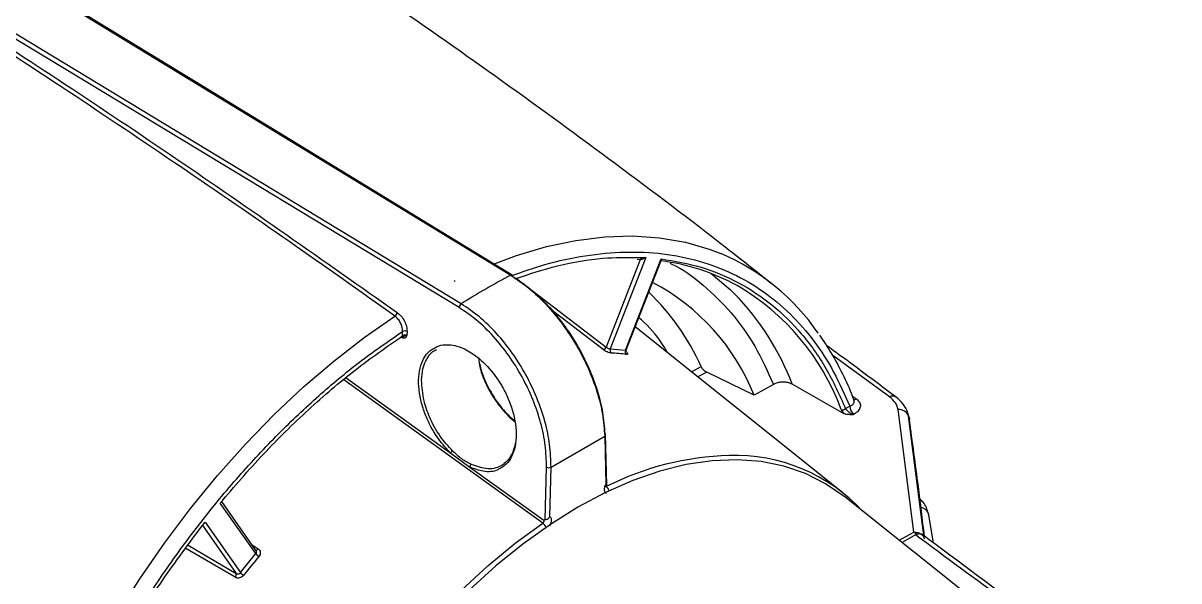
# Model space of a CAD drawing. Extents: x 17.1 to 113.1, y 3.8 to 84.5.
# Drawn here: x 83.76 to 89.18, y 9.67 to 12.28 of the extents above; entities that cross this region are included whole.
import ezdxf

# ---------------------------------------------------------------- set-up
doc = ezdxf.new("R2010")
doc.units = 0
doc.header["$MEASUREMENT"] = 0
doc.layers.add('OBJECT', color=7, linetype='CONTINUOUS')

msp = doc.modelspace()

# ---------------------------------------------------------------- linework, layer by layer
at = {"layer": 'OBJECT'}
for p, q in [((83.0518, 12.926), (86.0463, 11.1004)), ((85.814, 10.9663), (82.8085, 12.7855)), ((85.8037, 10.9487), (82.7981, 12.768)), ((86.6538, 11.1766), (86.4937, 10.7641)), ((86.6787, 11.1838), (86.5123, 10.7548)), ((86.5838, 10.7485), (86.7502, 11.1774)), ((86.5859, 10.7457), (86.7504, 11.1699)), ((86.638, 11.1749), (86.6613, 11.1748)), ((86.6465, 11.1831), (86.6787, 11.1838)), ((85.7802, 11.075), (85.7852, 11.0715)), ((86.0463, 11.1004), (86.0561, 11.0944)), ((86.0736, 11.0858), (86.4937, 10.7641)), ((86.4786, 10.7519), (86.2276, 10.9441)), ((85.5383, 10.8158), (85.5387, 10.837)), ((85.5599, 10.8367), (85.5595, 10.8182)), ((87.6027, 10.0815), (86.6294, 10.858)), ((86.5123, 10.7548), (86.5838, 10.7485)), ((86.8935, 10.6473), (86.938, 10.6721)), ((87.8213, 10.5306), (87.5551, 10.7244)), ((85.274, 10.6198), (85.7644, 10.2664)), ((86.9645, 10.6467), (86.9232, 10.6236)), ((87.1866, 10.5382), (86.9645, 10.6467)), ((86.1964, 9.9388), (85.2635, 10.611)), ((87.2773, 10.5887), (87.1866, 10.5382)), ((87.6061, 10.4527), (87.3648, 10.5895)), ((87.647, 10.5345), (87.6662, 10.5205)), ((87.6151, 10.4755), (87.6345, 10.4863)), ((87.9349, 9.8971), (87.8612, 10.4707)), ((87.9048, 10.4556), (87.9022, 10.4621)), ((87.9108, 10.4403), (87.9048, 10.4556)), ((87.908, 10.4502), (87.906, 10.456)), ((86.0393, 10.4369), (86.0671, 10.4169)), ((86.0481, 10.4302), (86.0402, 10.4359)), ((86.0432, 10.4324), (86.0653, 10.4145)), ((86.0662, 10.4172), (86.0481, 10.4302)), ((87.655, 10.4495), (87.6486, 10.4459)), ((87.911, 10.4389), (87.9082, 10.4526)), ((87.9838, 9.8689), (87.9108, 10.4403)), ((87.9857, 9.8646), (87.9126, 10.4349)), ((86.4961, 10.1181), (86.4908, 10.3523)), ((86.2347, 10.2006), (86.4864, 10.3459)), ((86.4864, 10.3459), (86.4916, 10.1194)), ((85.7644, 10.2664), (85.8546, 10.2015)), ((85.8546, 10.2015), (86.2007, 9.952)), ((86.2079, 9.9537), (86.2135, 10.2009)), ((86.2295, 9.968), (86.2347, 10.2006)), ((84.8511, 9.7958), (84.6847, 10.0326)), ((84.8534, 9.8097), (84.6914, 10.0402)), ((89.1774, 8.8126), (87.6114, 10.0619)), ((88.0278, 9.846), (88.0048, 9.9766)), ((84.5991, 9.9305), (84.7591, 9.7028)), ((84.6132, 9.9437), (84.7796, 9.7069)), ((86.2079, 9.9537), (86.2007, 9.952)), ((87.8661, 9.8587), (87.9349, 9.8971)), ((87.9426, 9.8836), (87.8801, 9.8475)), ((87.9349, 9.8971), (87.9351, 9.8972)), ((84.7545, 9.6849), (84.5231, 9.8207)), ((84.5336, 9.8351), (84.7591, 9.7028)), ((84.8338, 9.8376), (84.8621, 9.8187)), ((84.7796, 9.7069), (84.8511, 9.7958))]:
    msp.add_line(p, q, dxfattribs=at)
at = {"layer": 'OBJECT', "flags": 128}
for points in [[(86.0533, 11.1008), (84.5677, 12.0065), (83.0587, 12.9264)], [(85.9727, 11.1557), (86.0722, 11.1923), (86.2131, 11.2344), (86.3513, 11.2639), (86.4862, 11.2808), (86.6173, 11.285), (86.7438, 11.2764), (86.8652, 11.2551), (86.9809, 11.2212), (87.0305, 11.2021)], [(86.9851, 11.1084), (87.0743, 11.0335), (87.0949, 11.0136)], [(83.6438, 8.2171), (83.6975, 8.4035), (83.7602, 8.5906), (83.8317, 8.7774), (83.9116, 8.9631), (83.9996, 9.1469), (84.0952, 9.3278), (84.198, 9.5051), (84.3075, 9.6779), (84.4232, 9.8454), (84.5446, 10.0069), (84.6711, 10.1615), (84.8021, 10.3086), (84.9371, 10.4475), (85.0753, 10.5776), (85.2162, 10.6981), (85.359, 10.8087), (85.5032, 10.9087)], [(85.5383, 10.8158), (85.5382, 10.8137), (85.5377, 10.8118), (85.5369, 10.8104), (85.5357, 10.8093), (85.5342, 10.8088), (85.5325, 10.8087), (85.5306, 10.8091), (85.5297, 10.8095)], [(87.8489, 10.5314), (87.85, 10.5308), (87.8521, 10.5293)], [(86.0432, 10.4324), (86.0445, 10.433), (86.0457, 10.4334), (86.0467, 10.4336), (86.0475, 10.4334), (86.048, 10.433), (86.0483, 10.4323), (86.0483, 10.4313), (86.0481, 10.4302)], [(87.9126, 10.4349), (87.9141, 10.4255), (87.9141, 10.424)], [(87.6114, 10.0619), (87.6089, 10.0639), (87.5218, 10.1237), (87.4274, 10.171), (87.3264, 10.2055), (87.2193, 10.2271), (87.1068, 10.2355), (86.9897, 10.2307), (86.8686, 10.2128), (86.7444, 10.1818), (86.6178, 10.138), (86.4896, 10.0816), (86.3605, 10.013), (86.2315, 9.9326), (86.1032, 9.8409), (85.9766, 9.7386), (85.8524, 9.6261)], [(84.8664, 8.1077), (84.9238, 8.266), (84.9938, 8.4339), (85.0723, 8.5999), (85.1589, 8.7629), (85.253, 8.922), (85.354, 9.0761), (85.4612, 9.2242), (85.5741, 9.3654), (85.6919, 9.4989), (85.8138, 9.6237), (85.939, 9.7391), (86.0668, 9.8444), (86.1964, 9.9388)]]:
    msp.add_lwpolyline(points, dxfattribs=at)
at = {"layer": 'OBJECT'}
for centre, radius, start, end in [((86.6214, 10.1632), 1.0128, 61.3847, 82.7287), ((86.621, 10.2358), 1.0495, 34.3991, 67.0351), ((87.4644, 8.3757), 3.0716, 117.4955, 122.4992), ((86.0499, 11.0954), 0.00621, 351.1492, 126.4126), ((86.2378, 10.1612), 1.0209, 21.6704, 62.4367), ((86.5458, 10.0851), 1.1179, 20.2215, 59.8977), ((85.9509, 10.2363), 1.0791, 23.8199, 46.5937), ((86.2225, 10.1603), 1.2203, 20.5924, 44.3653), ((85.8275, 10.9466), 0.0239, 124.343, 174.8196), ((85.4886, 10.9304), 0.0261, 303.877, 349.2906), ((85.549, 10.8157), 0.0236, 62.5094, 115.8291), ((85.5317, 10.8075), 0.00639, 356.9381, 31.2359), ((86.4748, 10.7721), 0.0206, 280.6887, 336.9854), ((86.5281, 10.7484), 0.017, 157.8833, 227.4939), ((86.4648, 9.7564), 0.9808, 82.8058, 86.9752), ((86.5989, 10.7417), 0.0166, 155.8055, 227.1068), ((87.6579, 10.537), 0.0185, 247.0012, 297.0438), ((87.8359, 10.5028), 0.0314, 65.5477, 117.735), ((87.6021, 10.488), 0.018, 246.059, 316.3404), ((87.68, 10.4876), 0.0455, 181.624, 236.7431), ((87.8658, 10.4225), 0.0484, 21.568, 95.5173), ((86.1987, 9.874), 1.8033, 18.1196, 18.3009), ((86.4838, 10.3521), 0.00677, 292.0216, 67.7676), ((85.7853, 10.257), 0.023, 120.389, 155.596), ((87.1106, 8.8831), 1.3736, 91.7265, 116.6914), ((87.0967, 9.4408), 0.8157, 42.7973, 91.9313), ((85.8691, 10.2017), 0.0145, 123.4856, 180.94), ((86.2244, 10.2218), 0.0236, 242.5078, 295.8301), ((86.4709, 10.0815), 0.0366, 13.0528, 51.8568), ((87.9633, 9.9701), 0.042, 8.8467, 82.4487), ((86.1701, 9.9031), 0.0444, 21.1203, 53.5565), ((84.8514, 9.8257), 0.0128, 268.8975, 326.8439), ((87.9001, 7.2705), 3.9396, 140.3805, 142.0304), ((84.893, 9.8273), 0.0524, 216.8578, 238.2434), ((84.7401, 9.6981), 0.0196, 317.4257, 13.7178), ((84.8268, 9.7473), 0.0621, 220.599, 238.5845)]:
    msp.add_arc(centre, radius, start, end, dxfattribs=at)
for points, knots in [([(81.3462, 13.6075), (81.6949, 13.4039), (82.3921, 12.9966), (83.436, 12.3405), (84.4775, 11.6548), (85.1687, 11.1686), (85.5143, 10.9255)], [0, 0, 0, 0, 0.25003, 0.500058, 0.750055, 1, 1, 1, 1]), ([(85.5032, 10.9087), (85.3388, 11.0252), (85.0046, 11.262), (84.4936, 11.613), (83.9652, 11.9675), (83.4349, 12.3135), (82.9073, 12.6485), (82.3871, 12.9696), (81.863, 13.2848), (81.5122, 13.4879), (81.3363, 13.5899)], [0, 0, 0, 0, 0.118989, 0.241992, 0.369009, 0.500039, 0.623805, 0.748387, 0.873785, 1, 1, 1, 1]), ([(87.2658, 11.0624), (87.1964, 11.1175), (86.9569, 11.3074), (86.5381, 11.623), (86.0101, 12.0092), (85.4729, 12.385), (85.0306, 12.6851), (84.7648, 12.8559), (84.6833, 12.9083)], [0, 0, 0, 0, 0.0839488, 0.289789, 0.495873, 0.7021638, 0.9086263, 1, 1, 1, 1]), ([(86.0494, 11.0981), (86.1017, 11.1167), (86.2188, 11.1584), (86.3967, 11.1954), (86.5823, 11.2131), (86.7613, 11.2048), (86.9305, 11.171), (87.0879, 11.1118), (87.2313, 11.028), (87.3587, 10.9218), (87.4687, 10.7948), (87.5624, 10.6512), (87.6106, 10.541), (87.6345, 10.4863)], [0, 0, 0, 0, 0.073937, 0.165467, 0.258957, 0.353004, 0.447496, 0.541994, 0.636041, 0.729525, 0.821061, 0.911248, 1, 1, 1, 1]), ([(86.0653, 11.0833), (86.1324, 11.1053), (86.2728, 11.1516), (86.468, 11.1846), (86.5906, 11.1836), (86.6465, 11.1831)], [0, 0, 0, 0, 0.332891, 0.696475, 1, 1, 1, 1]), ([(86.6787, 11.1838), (86.677, 11.1824), (86.6735, 11.1796), (86.668, 11.177), (86.6632, 11.1757), (86.6595, 11.1753), (86.6563, 11.1755), (86.6546, 11.1762), (86.6538, 11.1766)], [0, 0, 0, 0, 0.249829, 0.499338, 0.644997, 0.775032, 0.892145, 1, 1, 1, 1]), ([(86.7502, 11.1774), (86.814, 11.1664), (86.9421, 11.1444), (87.1159, 11.0702), (87.2737, 10.9663), (87.4109, 10.8308), (87.5278, 10.6692), (87.5861, 10.5399), (87.6151, 10.4755)], [0, 0, 0, 0, 0.165461, 0.332207, 0.5, 0.667784, 0.834534, 1, 1, 1, 1]), ([(86.7502, 11.1774), (86.7506, 11.1758), (86.7512, 11.1728), (86.7506, 11.1708), (86.7503, 11.1699)], [0, 0, 0, 0, 0.543154, 1, 1, 1, 1]), ([(86.7924, 11.1567), (86.7944, 11.1559), (86.852, 11.1314), (86.9501, 11.0558), (87.0823, 10.9286), (87.1934, 10.7733), (87.2494, 10.6501), (87.2773, 10.5887)], [0, 0, 0, 0, 0.008989, 0.257952, 0.506901, 0.75437, 1, 1, 1, 1]), ([(86.0463, 11.1004), (86.0748, 11.0812), (86.1318, 11.0428), (86.214, 10.9637), (86.2897, 10.8728), (86.3561, 10.7717), (86.4111, 10.6643), (86.452, 10.5555), (86.4794, 10.4469), (86.484, 10.38), (86.4864, 10.3459)], [0, 0, 0, 0, 0.125536, 0.250752, 0.375675, 0.500324, 0.624651, 0.75007, 0.872262, 1, 1, 1, 1]), ([(86.0561, 11.0944), (86.084, 11.0757), (86.1396, 11.0382), (86.2199, 10.9611), (86.2937, 10.8724), (86.3588, 10.7735), (86.4126, 10.6688), (86.4529, 10.5618), (86.4796, 10.4561), (86.4841, 10.3909), (86.4864, 10.3584)], [0, 0, 0, 0, 0.125719, 0.250525, 0.375694, 0.500217, 0.625479, 0.750016, 0.875168, 1, 1, 1, 1]), ([(86.2135, 10.2009), (86.2126, 10.2345), (86.211, 10.3014), (86.1882, 10.4099), (86.1515, 10.5188), (86.1008, 10.6256), (86.0382, 10.7257), (85.966, 10.8154), (85.887, 10.8928), (85.8314, 10.9301), (85.8037, 10.9487)], [0, 0, 0, 0, 0.125666, 0.250539, 0.37567, 0.500227, 0.625486, 0.75002, 0.875177, 1, 1, 1, 1]), ([(86.2347, 10.2006), (86.2337, 10.2356), (86.2318, 10.3043), (86.2081, 10.4154), (86.1706, 10.5263), (86.1186, 10.6353), (86.0546, 10.7376), (85.9807, 10.8294), (85.8996, 10.9088), (85.8426, 10.9471), (85.814, 10.9663)], [0, 0, 0, 0, 0.128141, 0.25071, 0.37607, 0.500341, 0.624825, 0.749582, 0.874632, 1, 1, 1, 1]), ([(85.5387, 10.837), (85.5387, 10.8407), (85.5386, 10.8478), (85.5358, 10.8613), (85.5296, 10.8778), (85.5181, 10.896), (85.5081, 10.9045), (85.5032, 10.9087)], [0, 0, 0, 0, 0.149147, 0.282418, 0.50059, 0.756831, 1, 1, 1, 1]), ([(85.5143, 10.9255), (85.5206, 10.9202), (85.5332, 10.9096), (85.5482, 10.8861), (85.5584, 10.8605), (85.5594, 10.8446), (85.5599, 10.8367)], [0, 0, 0, 0, 0.250228, 0.500086, 0.750006, 1, 1, 1, 1]), ([(86.7799, 10.7379), (86.7758, 10.7451), (86.7452, 10.7989), (86.7005, 10.8544), (86.655, 10.8947), (86.6466, 10.9022)], [0, 0, 0, 0, 0.112275, 0.834669, 1, 1, 1, 1]), ([(83.7289, 8.2316), (83.7528, 8.3139), (83.801, 8.4798), (83.8946, 8.7315), (84.0047, 8.9856), (84.1321, 9.239), (84.2755, 9.4882), (84.4329, 9.7291), (84.6021, 9.9584), (84.7811, 10.1732), (84.9666, 10.3703), (85.156, 10.5474), (85.3468, 10.705), (85.4751, 10.7932), (85.5387, 10.837)], [0, 0, 0, 0, 0.080321, 0.16194, 0.244772, 0.329378, 0.414487, 0.5, 0.585518, 0.670628, 0.755228, 0.838065, 0.919682, 1, 1, 1, 1]), ([(84.6847, 10.0326), (84.7511, 10.1101), (84.8842, 10.2657), (85.0968, 10.4733), (85.3152, 10.6611), (85.4641, 10.7644), (85.5383, 10.8158)], [0, 0, 0, 0, 0.249262, 0.5, 0.750738, 1, 1, 1, 1]), ([(85.5305, 10.8112), (85.5313, 10.8109), (85.533, 10.8102), (85.5365, 10.81), (85.5391, 10.8112), (85.5409, 10.812)], [0, 0, 0, 0, 0.237244, 0.478975, 1, 1, 1, 1]), ([(85.5595, 10.8182), (85.5574, 10.8137), (85.5543, 10.8069), (85.5468, 10.8046), (85.542, 10.8053), (85.5394, 10.8065), (85.5381, 10.8071)], [0, 0, 0, 0, 0.500408, 0.749561, 0.874846, 1, 1, 1, 1]), ([(85.5595, 10.8182), (85.558, 10.8188), (85.5557, 10.8198), (85.5519, 10.8201), (85.5483, 10.8199), (85.5446, 10.8191), (85.541, 10.8177), (85.5392, 10.8165), (85.5383, 10.8158)], [0, 0, 0, 0, 0.23989, 0.367317, 0.499483, 0.699788, 0.8375, 1, 1, 1, 1]), ([(85.5409, 10.812), (85.5434, 10.8134), (85.5476, 10.8159), (85.5545, 10.818), (85.5578, 10.8182), (85.5595, 10.8182)], [0, 0, 0, 0, 0.413074, 0.690931, 1, 1, 1, 1]), ([(87.6547, 10.514), (87.653, 10.5188), (87.6379, 10.5623), (87.6024, 10.6382), (87.5513, 10.7363), (87.5122, 10.7937), (87.4942, 10.8201)], [0, 0, 0, 0, 0.0422912, 0.3772894, 0.7139164, 1, 1, 1, 1]), ([(85.7644, 10.2664), (85.7451, 10.2875), (85.702, 10.3343), (85.6582, 10.4131), (85.6307, 10.4869), (85.6165, 10.5487), (85.6122, 10.61), (85.6191, 10.6664), (85.6376, 10.7128), (85.6605, 10.7439), (85.6795, 10.7541), (85.6861, 10.7577)], [0, 0, 0, 0, 0.136879, 0.305055, 0.401288, 0.50431, 0.612411, 0.723242, 0.834071, 0.942167, 1, 1, 1, 1]), ([(85.6282, 10.6088), (85.6296, 10.627), (85.6322, 10.6602), (85.6438, 10.6919), (85.6534, 10.7099), (85.6595, 10.7193), (85.6653, 10.727), (85.6708, 10.7333), (85.6807, 10.7435), (85.6906, 10.7484), (85.6985, 10.7524)], [0, 0, 0, 0, 0.276876, 0.505744, 0.583894, 0.654328, 0.717044, 0.772044, 0.819326, 1, 1, 1, 1]), ([(85.6861, 10.7577), (85.691, 10.7609), (85.7062, 10.7712), (85.7478, 10.778), (85.8078, 10.7682), (85.8771, 10.7296), (85.9434, 10.6704), (85.9957, 10.5997), (86.0326, 10.5282), (86.0556, 10.4662), (86.0698, 10.4016), (86.0731, 10.3393), (86.0649, 10.2837), (86.0459, 10.2395), (86.0235, 10.2104), (86.0056, 10.2008), (85.9995, 10.1975)], [0, 0, 0, 0, 0.02924, 0.091517, 0.200352, 0.288936, 0.37752, 0.486357, 0.548634, 0.615305, 0.685265, 0.756994, 0.828724, 0.898686, 0.96536, 1, 1, 1, 1]), ([(86.5166, 10.7359), (86.5139, 10.7362), (86.5085, 10.7369), (86.4979, 10.7407), (86.4872, 10.7459), (86.4815, 10.7499), (86.4786, 10.7519)], [0, 0, 0, 0, 0.24998, 0.499779, 0.749125, 1, 1, 1, 1]), ([(86.4937, 10.7641), (86.4945, 10.7634), (86.4958, 10.7621), (86.4989, 10.7599), (86.5031, 10.7574), (86.5082, 10.7553), (86.5109, 10.755), (86.5123, 10.7548)], [0, 0, 0, 0, 0.139822, 0.270031, 0.501054, 0.752076, 1, 1, 1, 1]), ([(86.5838, 10.7485), (86.5849, 10.7484), (86.5866, 10.7482), (86.5869, 10.7491), (86.587, 10.7495)], [0, 0, 0, 0, 0.612529, 1, 1, 1, 1]), ([(86.5863, 10.7416), (86.5863, 10.7416), (86.5865, 10.7416), (86.5864, 10.7423), (86.5861, 10.7449), (86.5869, 10.7479), (86.5873, 10.7494)], [0, 0, 0, 0, 0.042199, 0.239093, 0.62, 1, 1, 1, 1]), ([(86.5862, 10.7423), (86.5884, 10.7403), (86.5929, 10.7365), (86.5951, 10.732), (86.5937, 10.7293), (86.5897, 10.7295), (86.5876, 10.7295)], [0, 0, 0, 0, 0.250089, 0.499955, 0.749358, 1, 1, 1, 1]), ([(87.8489, 10.5314), (87.7834, 10.5805), (87.6764, 10.6608), (87.5681, 10.7405), (87.5261, 10.7714)], [0, 0, 0, 0, 0.611774, 1, 1, 1, 1]), ([(85.8944, 10.7143), (85.8964, 10.6979), (85.9013, 10.657), (85.9324, 10.5822), (85.9797, 10.4999), (86.0225, 10.4544), (86.0432, 10.4324)], [0, 0, 0, 0, 0.171513, 0.424648, 0.721265, 1, 1, 1, 1]), ([(85.8994, 10.6866), (85.9029, 10.6726), (85.9111, 10.6401), (85.9395, 10.574), (85.9847, 10.4971), (86.0284, 10.4509), (86.0481, 10.4302)], [0, 0, 0, 0, 0.152783, 0.355263, 0.710112, 1, 1, 1, 1]), ([(86.938, 10.6721), (86.9392, 10.67), (86.9415, 10.6658), (86.9478, 10.6587), (86.9551, 10.6523), (86.9609, 10.6484), (86.9639, 10.6469), (86.9645, 10.6467)], [0, 0, 0, 0, 0.243971, 0.488094, 0.725807, 0.945379, 1, 1, 1, 1]), ([(85.7737, 10.2768), (85.7534, 10.299), (85.7115, 10.3449), (85.666, 10.4287), (85.6335, 10.5206), (85.6301, 10.5771), (85.6282, 10.6088)], [0, 0, 0, 0, 0.2422228, 0.4999906, 0.7199668, 1, 1, 1, 1]), ([(87.3648, 10.5895), (87.3597, 10.5919), (87.3495, 10.5966), (87.33, 10.5997), (87.3098, 10.5992), (87.2913, 10.5954), (87.2816, 10.5908), (87.2773, 10.5887)], [0, 0, 0, 0, 0.199356, 0.398465, 0.604141, 0.823638, 1, 1, 1, 1]), ([(87.6345, 10.4863), (87.6395, 10.4886), (87.6496, 10.4933), (87.6556, 10.502), (87.6567, 10.5091), (87.6554, 10.5127), (87.6549, 10.514)], [0, 0, 0, 0, 0.3465081, 0.691868, 0.8778862, 1, 1, 1, 1]), ([(87.6662, 10.5205), (87.6722, 10.5148), (87.6841, 10.5034), (87.6859, 10.4833), (87.6768, 10.4643), (87.6623, 10.4545), (87.655, 10.4495)], [0, 0, 0, 0, 0.2497037, 0.4994833, 0.7493642, 1, 1, 1, 1]), ([(87.8612, 10.4707), (87.8583, 10.4814), (87.8526, 10.5029), (87.8317, 10.5214), (87.8213, 10.5306)], [0, 0, 0, 0, 0.498689, 1, 1, 1, 1]), ([(87.9063, 10.4583), (87.9004, 10.4715), (87.8887, 10.4977), (87.8642, 10.5188), (87.8521, 10.5293)], [0, 0, 0, 0, 0.5038675, 1, 1, 1, 1]), ([(87.5948, 10.4715), (87.5961, 10.4686), (87.5988, 10.4627), (87.6037, 10.456), (87.6061, 10.4527)], [0, 0, 0, 0, 0.500123, 1, 1, 1, 1]), ([(87.6486, 10.4459), (87.6471, 10.4468), (87.6441, 10.4485), (87.6391, 10.452), (87.634, 10.456), (87.6275, 10.4616), (87.6204, 10.4686), (87.6169, 10.4732), (87.6151, 10.4755)], [0, 0, 0, 0, 0.115727, 0.237004, 0.365059, 0.500934, 0.749863, 1, 1, 1, 1]), ([(87.6486, 10.4459), (87.6412, 10.4464), (87.6301, 10.4471), (87.6173, 10.4488), (87.6104, 10.4506), (87.6075, 10.452), (87.6061, 10.4527)], [0, 0, 0, 0, 0.500735, 0.749885, 0.8817, 1, 1, 1, 1]), ([(87.9848, 9.878), (87.9756, 9.9557), (87.9538, 10.1378), (87.9285, 10.3197), (87.9141, 10.424)], [0, 0, 0, 0, 0.42645, 1, 1, 1, 1]), ([(86.0671, 10.3133), (86.0656, 10.3058), (86.0634, 10.2949), (86.0594, 10.2827), (86.057, 10.2762), (86.05, 10.2591), (86.0358, 10.2352), (85.9997, 10.2026), (85.9421, 10.1848), (85.8874, 10.2044), (85.8611, 10.2138)], [0, 0, 0, 0, 0.0744418, 0.1067542, 0.1306809, 0.1462222, 0.3018977, 0.4384305, 0.7298474, 1, 1, 1, 1]), ([(85.8611, 10.2138), (85.8458, 10.2217), (85.823, 10.2335), (85.7971, 10.2547), (85.7832, 10.2675), (85.7763, 10.2743), (85.7737, 10.2768)], [0, 0, 0, 0, 0.498348, 0.748841, 0.907486, 1, 1, 1, 1]), ([(85.9995, 10.1975), (85.9948, 10.1945), (85.9719, 10.1796), (85.9223, 10.1758), (85.8755, 10.1935), (85.8546, 10.2015)], [0, 0, 0, 0, 0.122812, 0.606402, 1, 1, 1, 1]), ([(86.4946, 10.0788), (86.4929, 10.0796), (86.4896, 10.0811), (86.4863, 10.0863), (86.4847, 10.0933), (86.4851, 10.1016), (86.4873, 10.1106), (86.4901, 10.1164), (86.4916, 10.1194)], [0, 0, 0, 0, 0.1601902, 0.3283247, 0.4964162, 0.6642384, 0.8319821, 1, 1, 1, 1]), ([(86.4914, 10.1084), (86.4915, 10.1083), (86.4918, 10.1081), (86.4921, 10.1091), (86.4925, 10.1104), (86.4931, 10.1118), (86.4933, 10.1122)], [0, 0, 0, 0, 0.094684, 0.444354, 0.831454, 1, 1, 1, 1]), ([(86.4961, 10.1181), (86.4961, 10.1181), (86.4964, 10.1181), (86.4952, 10.1183), (86.4929, 10.119), (86.4916, 10.1194)], [0, 0, 0, 0, 0.036965, 0.432057, 1, 1, 1, 1]), ([(86.4933, 10.1122), (86.4935, 10.1128), (86.4942, 10.1145), (86.4955, 10.1169), (86.4963, 10.1184)], [0, 0, 0, 0, 0.350509, 1, 1, 1, 1]), ([(88.0029, 9.9848), (87.9975, 10.0029), (87.99, 10.0276), (87.9676, 10.048), (87.9615, 10.0535)], [0, 0, 0, 0, 0.729356, 1, 1, 1, 1]), ([(86.2295, 9.968), (86.2276, 9.9658), (86.2245, 9.9619), (86.2186, 9.9577), (86.2128, 9.955), (86.2096, 9.9541), (86.2079, 9.9537)], [0, 0, 0, 0, 0.2952375, 0.5005577, 0.7503958, 1, 1, 1, 1]), ([(86.2295, 9.968), (86.2309, 9.9668), (86.2338, 9.9642), (86.2359, 9.9577), (86.2363, 9.9499), (86.2347, 9.9411), (86.2316, 9.9324), (86.2284, 9.9272), (86.2269, 9.9248)], [0, 0, 0, 0, 0.170602, 0.3413, 0.511197, 0.681236, 0.851854, 1, 1, 1, 1]), ([(83.7482, 8.2432), (83.7773, 8.3411), (83.8356, 8.5378), (83.9525, 8.8344), (84.0897, 9.1283), (84.2475, 9.4143), (84.4212, 9.6891), (84.5494, 9.859), (84.6132, 9.9437)], [0, 0, 0, 0, 0.165461, 0.332207, 0.5, 0.667784, 0.834534, 1, 1, 1, 1]), ([(86.2007, 9.952), (86.2009, 9.9508), (86.2012, 9.9483), (86.2004, 9.9445), (86.1988, 9.941), (86.1972, 9.9395), (86.1964, 9.9388)], [0, 0, 0, 0, 0.2577346, 0.5124762, 0.7590317, 1, 1, 1, 1]), ([(87.9351, 9.8972), (87.9415, 9.8967), (87.9539, 9.8958), (87.9688, 9.8883), (87.9789, 9.879), (87.9823, 9.872), (87.9838, 9.8689)], [0, 0, 0, 0, 0.295101, 0.569756, 0.806961, 1, 1, 1, 1]), ([(87.948, 9.8857), (87.9463, 9.8875), (87.9422, 9.8921), (87.9377, 9.8953), (87.9351, 9.8972)], [0, 0, 0, 0, 0.40037, 1, 1, 1, 1]), ([(87.9426, 9.8836), (87.9474, 9.8858), (87.957, 9.8902), (87.9683, 9.8899), (87.973, 9.8859), (87.9746, 9.8845)], [0, 0, 0, 0, 0.394354, 0.788576, 1, 1, 1, 1]), ([(88.9069, 9.1756), (88.7266, 9.3077), (88.4046, 9.5434), (88.0838, 9.7797), (87.9426, 9.8836)], [0, 0, 0, 0, 0.560008, 1, 1, 1, 1]), ([(88.9253, 9.1756), (88.781, 9.2835), (88.4643, 9.5204), (88.1476, 9.7566), (87.9752, 9.8852)], [0, 0, 0, 0, 0.455566, 1, 1, 1, 1]), ([(84.8511, 9.7958), (84.8521, 9.7974), (84.8542, 9.8005), (84.8547, 9.8058), (84.8533, 9.8099), (84.8513, 9.8127), (84.8498, 9.814), (84.849, 9.8146)], [0, 0, 0, 0, 0.24812, 0.499397, 0.73019, 0.860284, 1, 1, 1, 1]), ([(84.8621, 9.8187), (84.8646, 9.8165), (84.8697, 9.8121), (84.8727, 9.8025), (84.8716, 9.792), (84.8675, 9.7858), (84.8654, 9.7827)], [0, 0, 0, 0, 0.250088, 0.499956, 0.749358, 1, 1, 1, 1]), ([(84.7591, 9.7028), (84.76, 9.7023), (84.7617, 9.7014), (84.7654, 9.7005), (84.7701, 9.7006), (84.7756, 9.7026), (84.7782, 9.7055), (84.7796, 9.7069)], [0, 0, 0, 0, 0.139821, 0.270034, 0.501057, 0.752076, 1, 1, 1, 1]), ([(84.7944, 9.6943), (84.7917, 9.6915), (84.7864, 9.6859), (84.7754, 9.6815), (84.7641, 9.6807), (84.7577, 9.6835), (84.7545, 9.6849)], [0, 0, 0, 0, 0.249981, 0.499781, 0.749125, 1, 1, 1, 1])]:
    msp.add_open_spline(points, degree=3, knots=knots, dxfattribs=at)

doc.saveas('drawing.dxf')
